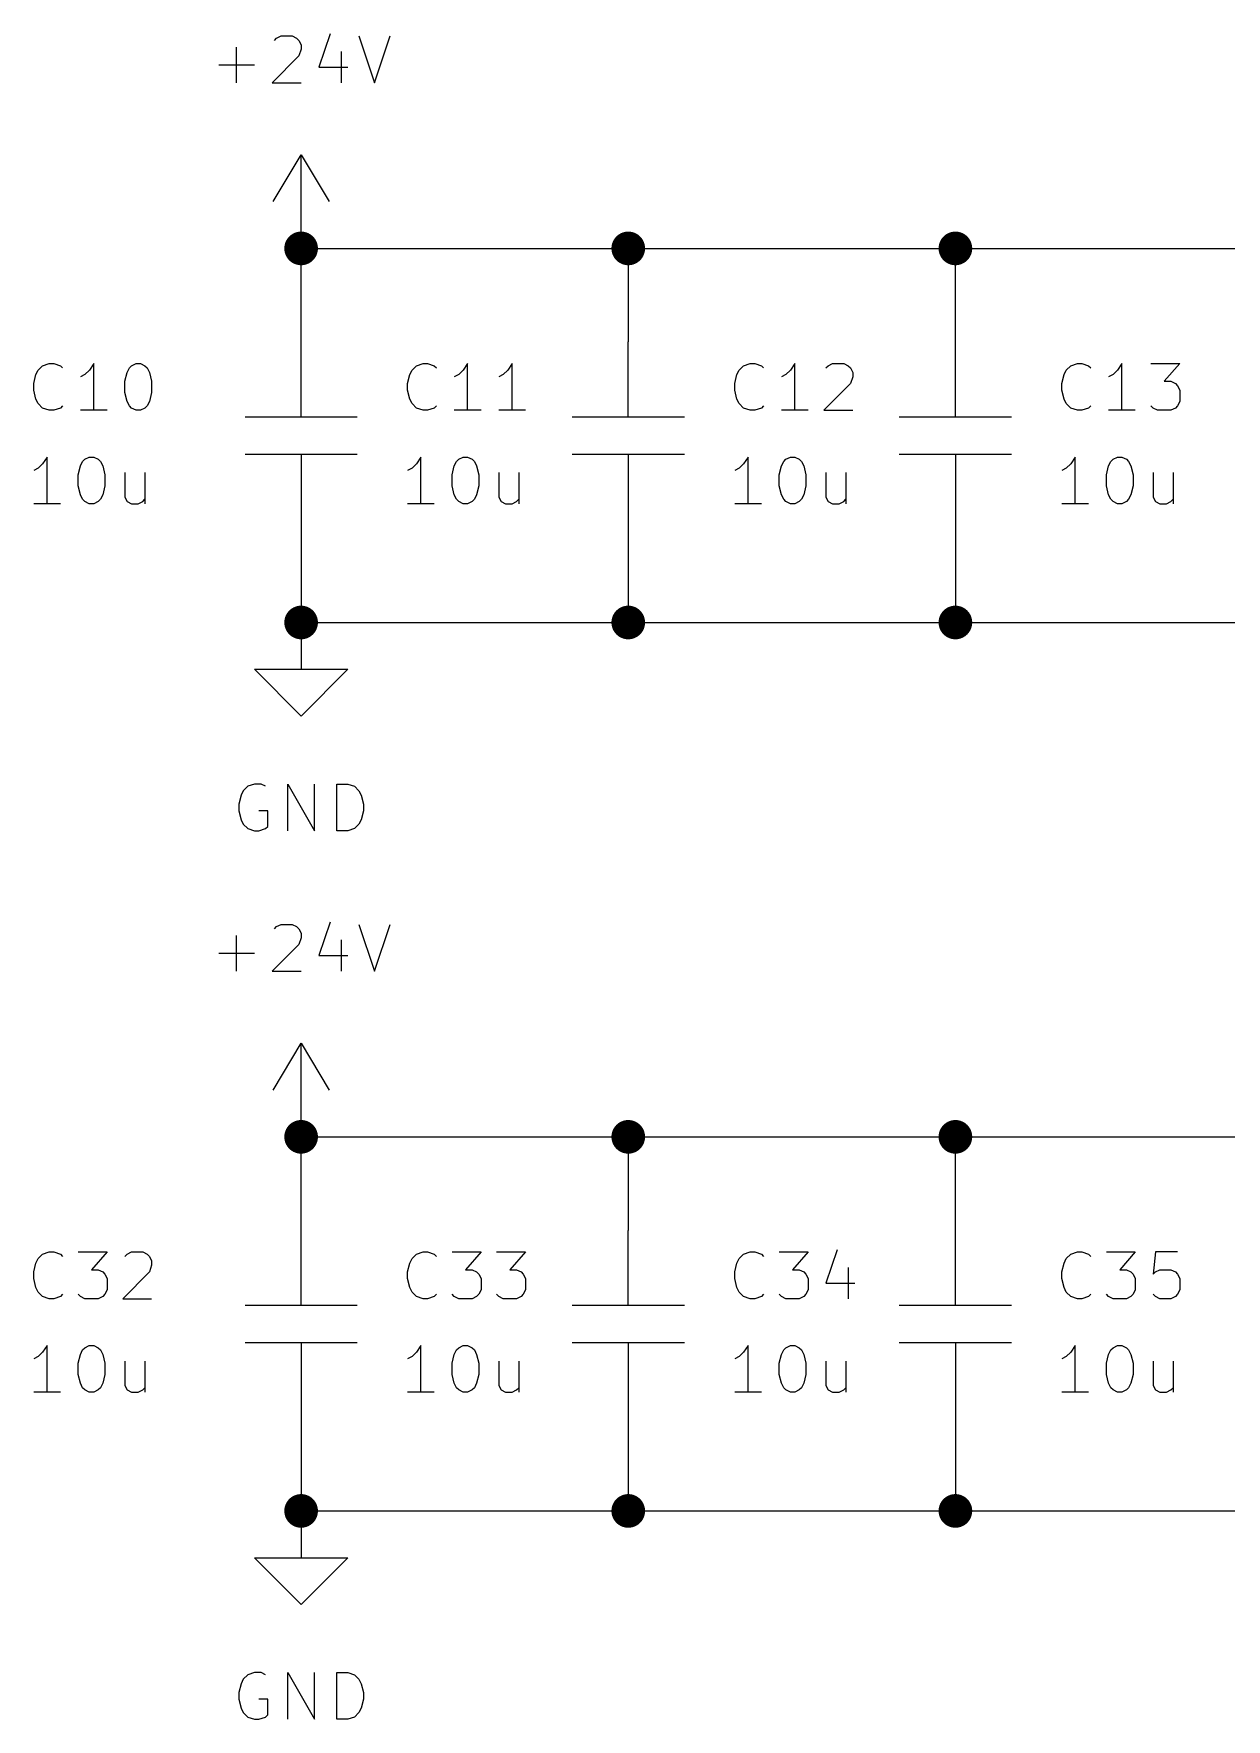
# Model space of a CAD drawing. Extents: x 0.3 to 11.5, y -8.2 to -0.2.
# Drawn here: x 5.914 to 7.19, y -4.073 to -2.27 of the extents above; entities that cross this region are included whole.
import ezdxf

# ---------------------------------------------------------------- set-up
doc = ezdxf.new("R2010")
doc.units = 0
doc.header["$MEASUREMENT"] = 0
doc.layers.add('BLACK', color=7, linetype='CONTINUOUS')

msp = doc.modelspace()

# ---------------------------------------------------------------- linework, layer by layer
at = {"layer": 'BLACK', "linetype": 'CONTINUOUS'}
for p, q in [((6.23095, -2.27043), (6.21905, -2.30614)), ((6.13095, -2.3228), (6.13095, -2.28471)), ((6.17143, -2.27757), (6.17381, -2.27519)), ((6.17381, -2.27519), (6.17857, -2.2728)), ((6.17857, -2.2728), (6.19048, -2.2728)), ((6.19048, -2.2728), (6.19524, -2.27519)), ((6.19524, -2.27519), (6.19762, -2.27757)), ((6.19762, -2.27757), (6.2, -2.28233)), ((6.2, -2.28709), (6.19762, -2.29423)), ((6.2, -2.28233), (6.2, -2.28709)), ((6.2619, -2.2728), (6.27857, -2.3228)), ((6.27857, -2.3228), (6.29524, -2.2728)), ((6.1119, -2.30376), (6.15, -2.30376)), ((6.19762, -2.29423), (6.16905, -2.3228)), ((6.21905, -2.30614), (6.25, -2.30614)), ((6.24285, -2.28947), (6.24285, -2.3228)), ((6.16905, -2.3228), (6.2, -2.3228)), ((6.17, -2.45), (6.2, -2.4)), ((6.2, -2.5), (6.2, -2.4)), ((6.2, -2.4), (6.23, -2.45)), ((6.2, -2.6), (6.2, -2.5)), ((6.2, -2.5), (6.55, -2.5)), ((6.55, -2.5), (6.55, -2.6)), ((6.55, -2.5), (6.9, -2.5)), ((6.9, -2.6), (6.9, -2.5)), ((6.9, -2.5), (7.25, -2.5)), ((6.2, -2.68), (6.2, -2.6)), ((6.55, -2.68), (6.55, -2.6)), ((6.9, -2.68), (6.9, -2.6)), ((5.91628, -2.63496), (5.91866, -2.6302)), ((5.91866, -2.6302), (5.92343, -2.62543)), ((5.92343, -2.62543), (5.93057, -2.62305)), ((5.93057, -2.62305), (5.93533, -2.62305)), ((5.93533, -2.62305), (5.94247, -2.62543)), ((5.94247, -2.62543), (5.94485, -2.62781)), ((5.97343, -2.6302), (5.96866, -2.63496)), ((5.97819, -2.62305), (5.97343, -2.6302)), ((5.97819, -2.67305), (5.97819, -2.62305)), ((6.0139, -2.63257), (6.01628, -2.62781)), ((6.01628, -2.62781), (6.01866, -2.62543)), ((6.01866, -2.62543), (6.02342, -2.62305)), ((6.02342, -2.62305), (6.02819, -2.62305)), ((6.02819, -2.62305), (6.03294, -2.62543)), ((6.03294, -2.62543), (6.03533, -2.62781)), ((6.03533, -2.62781), (6.03771, -2.63257)), ((6.31628, -2.63496), (6.31866, -2.6302)), ((6.31866, -2.6302), (6.32343, -2.62543)), ((6.32343, -2.62543), (6.33057, -2.62305)), ((6.33057, -2.62305), (6.33533, -2.62305)), ((6.33533, -2.62305), (6.34247, -2.62543)), ((6.34247, -2.62543), (6.34485, -2.62781)), ((6.37343, -2.6302), (6.36866, -2.63496)), ((6.37819, -2.62305), (6.37343, -2.6302)), ((6.37819, -2.67305), (6.37819, -2.62305)), ((6.42104, -2.6302), (6.41628, -2.63496)), ((6.4258, -2.62305), (6.42104, -2.6302)), ((6.4258, -2.67305), (6.4258, -2.62305)), ((6.66628, -2.63496), (6.66866, -2.6302)), ((6.66866, -2.6302), (6.67343, -2.62543)), ((6.67343, -2.62543), (6.68057, -2.62305)), ((6.68057, -2.62305), (6.68533, -2.62305)), ((6.68533, -2.62305), (6.69247, -2.62543)), ((6.69247, -2.62543), (6.69485, -2.62781)), ((6.72343, -2.6302), (6.71866, -2.63496)), ((6.72819, -2.62305), (6.72343, -2.6302)), ((6.72819, -2.67305), (6.72819, -2.62305)), ((6.76152, -2.62781), (6.7639, -2.62543)), ((6.7639, -2.62543), (6.76866, -2.62305)), ((6.76866, -2.62305), (6.78057, -2.62305)), ((6.78057, -2.62305), (6.78533, -2.62543)), ((6.78533, -2.62543), (6.78771, -2.62781)), ((6.78771, -2.62781), (6.79009, -2.63257)), ((7.01628, -2.63496), (7.01866, -2.6302)), ((7.01866, -2.6302), (7.02343, -2.62543)), ((7.02343, -2.62543), (7.03057, -2.62305)), ((7.03057, -2.62305), (7.03533, -2.62305)), ((7.03533, -2.62305), (7.04247, -2.62543)), ((7.04247, -2.62543), (7.04485, -2.62781)), ((7.07343, -2.6302), (7.06866, -2.63496)), ((7.07819, -2.62305), (7.07343, -2.6302)), ((7.07819, -2.67305), (7.07819, -2.62305)), ((7.10914, -2.62305), (7.14009, -2.62305)), ((7.14009, -2.62305), (7.12342, -2.6421)), ((5.9139, -2.64448), (5.91628, -2.63496)), ((5.9139, -2.65162), (5.9139, -2.64448)), ((5.96866, -2.63496), (5.9639, -2.63734)), ((6.01152, -2.6421), (6.0139, -2.63257)), ((6.01152, -2.654), (6.01152, -2.6421)), ((6.03771, -2.63257), (6.04009, -2.6421)), ((6.04009, -2.6421), (6.04009, -2.654)), ((6.3139, -2.64448), (6.31628, -2.63496)), ((6.3139, -2.65162), (6.3139, -2.64448)), ((6.36866, -2.63496), (6.3639, -2.63734)), ((6.41628, -2.63496), (6.41152, -2.63734)), ((6.6639, -2.64448), (6.66628, -2.63496)), ((6.6639, -2.65162), (6.6639, -2.64448)), ((6.71866, -2.63496), (6.7139, -2.63734)), ((6.78771, -2.64448), (6.75914, -2.67305)), ((6.79009, -2.63734), (6.78771, -2.64448)), ((6.79009, -2.63257), (6.79009, -2.63734)), ((7.0139, -2.64448), (7.01628, -2.63496)), ((7.0139, -2.65162), (7.0139, -2.64448)), ((7.06866, -2.63496), (7.0639, -2.63734)), ((7.12342, -2.6421), (7.13057, -2.6421)), ((7.13057, -2.6421), (7.13533, -2.64448)), ((7.13533, -2.64448), (7.13771, -2.64686)), ((7.13771, -2.64686), (7.14009, -2.65162)), ((5.91628, -2.66115), (5.9139, -2.65162)), ((5.91866, -2.66591), (5.91628, -2.66115)), ((5.92343, -2.67067), (5.91866, -2.66591)), ((6.0139, -2.66353), (6.01152, -2.654)), ((6.01628, -2.66829), (6.0139, -2.66353)), ((6.03771, -2.66353), (6.03533, -2.66829)), ((6.04009, -2.654), (6.03771, -2.66353)), ((6.31628, -2.66115), (6.3139, -2.65162)), ((6.31866, -2.66591), (6.31628, -2.66115)), ((6.32343, -2.67067), (6.31866, -2.66591)), ((6.66628, -2.66115), (6.6639, -2.65162)), ((6.66866, -2.66591), (6.66628, -2.66115)), ((6.67343, -2.67067), (6.66866, -2.66591)), ((7.01628, -2.66115), (7.0139, -2.65162)), ((7.01866, -2.66591), (7.01628, -2.66115)), ((7.02343, -2.67067), (7.01866, -2.66591)), ((7.14009, -2.66353), (7.13771, -2.66829)), ((7.14009, -2.65162), (7.14009, -2.66353)), ((5.93057, -2.67305), (5.92343, -2.67067)), ((5.93533, -2.67305), (5.93057, -2.67305)), ((5.94247, -2.67067), (5.93533, -2.67305)), ((5.94485, -2.66829), (5.94247, -2.67067)), ((5.99247, -2.67305), (5.9639, -2.67305)), ((6.01866, -2.67067), (6.01628, -2.66829)), ((6.02342, -2.67305), (6.01866, -2.67067)), ((6.02819, -2.67305), (6.02342, -2.67305)), ((6.03294, -2.67067), (6.02819, -2.67305)), ((6.03533, -2.66829), (6.03294, -2.67067)), ((6.14, -2.68), (6.26, -2.68)), ((6.33057, -2.67305), (6.32343, -2.67067)), ((6.33533, -2.67305), (6.33057, -2.67305)), ((6.34247, -2.67067), (6.33533, -2.67305)), ((6.34485, -2.66829), (6.34247, -2.67067)), ((6.39247, -2.67305), (6.3639, -2.67305)), ((6.44009, -2.67305), (6.41152, -2.67305)), ((6.49, -2.68), (6.61, -2.68)), ((6.68057, -2.67305), (6.67343, -2.67067)), ((6.68533, -2.67305), (6.68057, -2.67305)), ((6.69247, -2.67067), (6.68533, -2.67305)), ((6.69485, -2.66829), (6.69247, -2.67067)), ((6.74247, -2.67305), (6.7139, -2.67305)), ((6.75914, -2.67305), (6.79009, -2.67305)), ((6.84, -2.68), (6.96, -2.68)), ((7.03057, -2.67305), (7.02343, -2.67067)), ((7.03533, -2.67305), (7.03057, -2.67305)), ((7.04247, -2.67067), (7.03533, -2.67305)), ((7.04485, -2.66829), (7.04247, -2.67067)), ((7.09247, -2.67305), (7.0639, -2.67305)), ((7.11152, -2.67067), (7.10914, -2.66829)), ((7.11628, -2.67305), (7.11152, -2.67067)), ((7.13057, -2.67305), (7.11628, -2.67305)), ((7.13533, -2.67067), (7.13057, -2.67305)), ((7.13771, -2.66829), (7.13533, -2.67067)), ((6.14, -2.72), (6.26, -2.72)), ((6.2, -2.72), (6.2, -2.8)), ((6.49, -2.72), (6.61, -2.72)), ((6.55, -2.72), (6.55, -2.8)), ((6.84, -2.72), (6.96, -2.72)), ((6.9, -2.72), (6.9, -2.8)), ((5.91866, -2.73496), (5.9139, -2.73734)), ((5.92343, -2.7302), (5.91866, -2.73496)), ((5.92819, -2.72305), (5.92343, -2.7302)), ((5.92819, -2.77305), (5.92819, -2.72305)), ((5.96152, -2.7421), (5.9639, -2.73257)), ((5.9639, -2.73257), (5.96628, -2.72781)), ((5.96628, -2.72781), (5.96866, -2.72543)), ((5.96866, -2.72543), (5.97342, -2.72305)), ((5.97342, -2.72305), (5.97819, -2.72305)), ((5.97819, -2.72305), (5.98294, -2.72543)), ((5.98294, -2.72543), (5.98533, -2.72781)), ((5.98533, -2.72781), (5.98771, -2.73257)), ((5.98771, -2.73257), (5.99009, -2.7421)), ((6.31866, -2.73496), (6.3139, -2.73734)), ((6.32343, -2.7302), (6.31866, -2.73496)), ((6.32819, -2.72305), (6.32343, -2.7302)), ((6.32819, -2.77305), (6.32819, -2.72305)), ((6.36152, -2.7421), (6.3639, -2.73257)), ((6.3639, -2.73257), (6.36628, -2.72781)), ((6.36628, -2.72781), (6.36866, -2.72543)), ((6.36866, -2.72543), (6.37342, -2.72305)), ((6.37342, -2.72305), (6.37819, -2.72305)), ((6.37819, -2.72305), (6.38294, -2.72543)), ((6.38294, -2.72543), (6.38533, -2.72781)), ((6.38533, -2.72781), (6.38771, -2.73257)), ((6.38771, -2.73257), (6.39009, -2.7421)), ((6.66866, -2.73496), (6.6639, -2.73734)), ((6.67343, -2.7302), (6.66866, -2.73496)), ((6.67819, -2.72305), (6.67343, -2.7302)), ((6.67819, -2.77305), (6.67819, -2.72305)), ((6.71152, -2.7421), (6.7139, -2.73257)), ((6.7139, -2.73257), (6.71628, -2.72781)), ((6.71628, -2.72781), (6.71866, -2.72543)), ((6.71866, -2.72543), (6.72342, -2.72305)), ((6.72342, -2.72305), (6.72819, -2.72305)), ((6.72819, -2.72305), (6.73294, -2.72543)), ((6.73294, -2.72543), (6.73533, -2.72781)), ((6.73533, -2.72781), (6.73771, -2.73257)), ((6.73771, -2.73257), (6.74009, -2.7421)), ((7.01866, -2.73496), (7.0139, -2.73734)), ((7.02343, -2.7302), (7.01866, -2.73496)), ((7.02819, -2.72305), (7.02343, -2.7302)), ((7.02819, -2.77305), (7.02819, -2.72305)), ((7.06152, -2.7421), (7.0639, -2.73257)), ((7.0639, -2.73257), (7.06628, -2.72781)), ((7.06628, -2.72781), (7.06866, -2.72543)), ((7.06866, -2.72543), (7.07342, -2.72305)), ((7.07342, -2.72305), (7.07819, -2.72305)), ((7.07819, -2.72305), (7.08294, -2.72543)), ((7.08294, -2.72543), (7.08533, -2.72781)), ((7.08533, -2.72781), (7.08771, -2.73257)), ((7.08771, -2.73257), (7.09009, -2.7421)), ((5.96152, -2.754), (5.96152, -2.7421)), ((5.9639, -2.76353), (5.96152, -2.754)), ((5.99009, -2.754), (5.98771, -2.76353)), ((5.99009, -2.7421), (5.99009, -2.754)), ((6.01152, -2.73972), (6.01152, -2.76591)), ((6.03294, -2.73972), (6.03294, -2.77305)), ((6.36152, -2.754), (6.36152, -2.7421)), ((6.3639, -2.76353), (6.36152, -2.754)), ((6.39009, -2.754), (6.38771, -2.76353)), ((6.39009, -2.7421), (6.39009, -2.754)), ((6.41152, -2.73972), (6.41152, -2.76591)), ((6.43294, -2.73972), (6.43294, -2.77305)), ((6.71152, -2.754), (6.71152, -2.7421)), ((6.7139, -2.76353), (6.71152, -2.754)), ((6.74009, -2.754), (6.73771, -2.76353)), ((6.74009, -2.7421), (6.74009, -2.754)), ((6.76152, -2.73972), (6.76152, -2.76591)), ((6.78294, -2.73972), (6.78294, -2.77305)), ((7.06152, -2.754), (7.06152, -2.7421)), ((7.0639, -2.76353), (7.06152, -2.754)), ((7.09009, -2.754), (7.08771, -2.76353)), ((7.09009, -2.7421), (7.09009, -2.754)), ((7.11152, -2.73972), (7.11152, -2.76591)), ((7.13294, -2.73972), (7.13294, -2.77305)), ((5.94247, -2.77305), (5.9139, -2.77305)), ((5.96628, -2.76829), (5.9639, -2.76353)), ((5.96866, -2.77067), (5.96628, -2.76829)), ((5.97342, -2.77305), (5.96866, -2.77067)), ((5.97819, -2.77305), (5.97342, -2.77305)), ((5.98294, -2.77067), (5.97819, -2.77305)), ((5.98533, -2.76829), (5.98294, -2.77067)), ((5.98771, -2.76353), (5.98533, -2.76829)), ((6.01152, -2.76591), (6.0139, -2.77067)), ((6.0139, -2.77067), (6.01866, -2.77305)), ((6.01866, -2.77305), (6.0258, -2.77305)), ((6.0258, -2.77305), (6.03056, -2.77067)), ((6.03056, -2.77067), (6.03294, -2.76829)), ((6.34247, -2.77305), (6.3139, -2.77305)), ((6.36628, -2.76829), (6.3639, -2.76353)), ((6.36866, -2.77067), (6.36628, -2.76829)), ((6.37342, -2.77305), (6.36866, -2.77067)), ((6.37819, -2.77305), (6.37342, -2.77305)), ((6.38294, -2.77067), (6.37819, -2.77305)), ((6.38533, -2.76829), (6.38294, -2.77067)), ((6.38771, -2.76353), (6.38533, -2.76829)), ((6.41152, -2.76591), (6.4139, -2.77067)), ((6.4139, -2.77067), (6.41866, -2.77305)), ((6.41866, -2.77305), (6.4258, -2.77305)), ((6.4258, -2.77305), (6.43056, -2.77067)), ((6.43056, -2.77067), (6.43294, -2.76829)), ((6.69247, -2.77305), (6.6639, -2.77305)), ((6.71628, -2.76829), (6.7139, -2.76353)), ((6.71866, -2.77067), (6.71628, -2.76829)), ((6.72342, -2.77305), (6.71866, -2.77067)), ((6.72819, -2.77305), (6.72342, -2.77305)), ((6.73294, -2.77067), (6.72819, -2.77305)), ((6.73533, -2.76829), (6.73294, -2.77067)), ((6.73771, -2.76353), (6.73533, -2.76829)), ((6.76152, -2.76591), (6.7639, -2.77067)), ((6.7639, -2.77067), (6.76866, -2.77305)), ((6.76866, -2.77305), (6.7758, -2.77305)), ((6.7758, -2.77305), (6.78056, -2.77067)), ((6.78056, -2.77067), (6.78294, -2.76829)), ((7.04247, -2.77305), (7.0139, -2.77305)), ((7.06628, -2.76829), (7.0639, -2.76353)), ((7.06866, -2.77067), (7.06628, -2.76829)), ((7.07342, -2.77305), (7.06866, -2.77067)), ((7.07819, -2.77305), (7.07342, -2.77305)), ((7.08294, -2.77067), (7.07819, -2.77305)), ((7.08533, -2.76829), (7.08294, -2.77067)), ((7.08771, -2.76353), (7.08533, -2.76829)), ((7.11152, -2.76591), (7.1139, -2.77067)), ((7.1139, -2.77067), (7.11866, -2.77305)), ((7.11866, -2.77305), (7.1258, -2.77305)), ((7.1258, -2.77305), (7.13056, -2.77067)), ((7.13056, -2.77067), (7.13294, -2.76829)), ((6.2, -2.8), (6.2, -2.9)), ((6.55, -2.8), (6.55, -2.9)), ((6.9, -2.8), (6.9, -2.9)), ((6.2, -2.9), (6.2, -2.95)), ((6.2, -2.9), (6.55, -2.9)), ((6.55, -2.9), (6.9, -2.9)), ((6.9, -2.9), (7.25, -2.9)), ((6.2, -3), (6.15, -2.95)), ((6.15, -2.95), (6.2, -2.95)), ((6.2, -2.95), (6.25, -2.95)), ((6.25, -2.95), (6.2, -3)), ((6.13809, -3.07995), (6.13571, -3.08471)), ((6.14286, -3.07519), (6.13809, -3.07995)), ((6.15, -3.0728), (6.14286, -3.07519)), ((6.15714, -3.0728), (6.15, -3.0728)), ((6.16191, -3.07519), (6.15714, -3.0728)), ((6.18571, -3.1228), (6.18571, -3.0728)), ((6.18571, -3.0728), (6.21428, -3.1228)), ((6.21428, -3.1228), (6.21428, -3.0728)), ((6.23809, -3.1228), (6.23809, -3.0728)), ((6.23809, -3.0728), (6.25, -3.0728)), ((6.25, -3.0728), (6.25714, -3.07519)), ((6.25714, -3.07519), (6.26191, -3.07995)), ((6.26191, -3.07995), (6.26429, -3.08471)), ((6.13571, -3.08471), (6.13333, -3.09423)), ((6.13333, -3.09423), (6.13333, -3.10137)), ((6.26429, -3.08471), (6.26667, -3.09423)), ((6.26667, -3.09423), (6.26667, -3.10137)), ((6.13333, -3.10137), (6.13571, -3.1109)), ((6.13571, -3.1109), (6.13809, -3.11566)), ((6.13809, -3.11566), (6.14286, -3.12043)), ((6.16428, -3.10137), (6.15476, -3.10137)), ((6.16191, -3.12043), (6.16428, -3.11804)), ((6.16428, -3.11804), (6.16428, -3.10137)), ((6.26191, -3.11566), (6.25714, -3.12043)), ((6.26429, -3.1109), (6.26191, -3.11566)), ((6.26667, -3.10137), (6.26429, -3.1109)), ((6.14286, -3.12043), (6.15, -3.1228)), ((6.15, -3.1228), (6.15476, -3.1228)), ((6.15476, -3.1228), (6.16191, -3.12043)), ((6.25, -3.1228), (6.23809, -3.1228)), ((6.25714, -3.12043), (6.25, -3.1228)), ((6.17143, -3.22757), (6.17381, -3.22519)), ((6.17381, -3.22519), (6.17857, -3.2228)), ((6.17857, -3.2228), (6.19048, -3.2228)), ((6.19048, -3.2228), (6.19524, -3.22519)), ((6.19524, -3.22519), (6.19762, -3.22757)), ((6.23095, -3.22043), (6.21905, -3.25614)), ((6.2619, -3.2228), (6.27857, -3.2728)), ((6.27857, -3.2728), (6.29524, -3.2228)), ((6.13095, -3.2728), (6.13095, -3.23471)), ((6.19762, -3.24423), (6.16905, -3.2728)), ((6.19762, -3.22757), (6.2, -3.23233)), ((6.2, -3.23709), (6.19762, -3.24423)), ((6.2, -3.23233), (6.2, -3.23709)), ((6.24285, -3.23947), (6.24285, -3.2728)), ((6.1119, -3.25376), (6.15, -3.25376)), ((6.21905, -3.25614), (6.25, -3.25614)), ((6.16905, -3.2728), (6.2, -3.2728)), ((6.17, -3.4), (6.2, -3.35)), ((6.2, -3.45), (6.2, -3.35)), ((6.2, -3.35), (6.23, -3.4)), ((6.2, -3.45), (6.55, -3.45)), ((6.2, -3.55), (6.2, -3.45)), ((6.55, -3.45), (6.9, -3.45)), ((6.55, -3.45), (6.55, -3.55)), ((6.9, -3.55), (6.9, -3.45)), ((6.9, -3.45), (7.25, -3.45)), ((6.2, -3.63), (6.2, -3.55)), ((6.55, -3.63), (6.55, -3.55)), ((6.9, -3.63), (6.9, -3.55)), ((5.9139, -3.59448), (5.91628, -3.58496)), ((5.91628, -3.58496), (5.91866, -3.5802)), ((5.91866, -3.5802), (5.92343, -3.57543)), ((5.92343, -3.57543), (5.93057, -3.57305)), ((5.93057, -3.57305), (5.93533, -3.57305)), ((5.93533, -3.57305), (5.94247, -3.57543)), ((5.94247, -3.57543), (5.94485, -3.57781)), ((5.96152, -3.57305), (5.99247, -3.57305)), ((5.99247, -3.57305), (5.9758, -3.5921)), ((6.01152, -3.57781), (6.0139, -3.57543)), ((6.0139, -3.57543), (6.01866, -3.57305)), ((6.01866, -3.57305), (6.03057, -3.57305)), ((6.03057, -3.57305), (6.03533, -3.57543)), ((6.03533, -3.57543), (6.03771, -3.57781)), ((6.03771, -3.57781), (6.04009, -3.58257)), ((6.04009, -3.58257), (6.04009, -3.58734)), ((6.3139, -3.59448), (6.31628, -3.58496)), ((6.31628, -3.58496), (6.31866, -3.5802)), ((6.31866, -3.5802), (6.32343, -3.57543)), ((6.32343, -3.57543), (6.33057, -3.57305)), ((6.33057, -3.57305), (6.33533, -3.57305)), ((6.33533, -3.57305), (6.34247, -3.57543)), ((6.34247, -3.57543), (6.34485, -3.57781)), ((6.36152, -3.57305), (6.39247, -3.57305)), ((6.39247, -3.57305), (6.3758, -3.5921)), ((6.40914, -3.57305), (6.44009, -3.57305)), ((6.44009, -3.57305), (6.42342, -3.5921)), ((6.6639, -3.59448), (6.66628, -3.58496)), ((6.66628, -3.58496), (6.66866, -3.5802)), ((6.66866, -3.5802), (6.67343, -3.57543)), ((6.67343, -3.57543), (6.68057, -3.57305)), ((6.68057, -3.57305), (6.68533, -3.57305)), ((6.68533, -3.57305), (6.69247, -3.57543)), ((6.69247, -3.57543), (6.69485, -3.57781)), ((6.71152, -3.57305), (6.74247, -3.57305)), ((6.74247, -3.57305), (6.7258, -3.5921)), ((6.77342, -3.57067), (6.76152, -3.60639)), ((7.0139, -3.59448), (7.01628, -3.58496)), ((7.01628, -3.58496), (7.01866, -3.5802)), ((7.01866, -3.5802), (7.02343, -3.57543)), ((7.02343, -3.57543), (7.03057, -3.57305)), ((7.03057, -3.57305), (7.03533, -3.57305)), ((7.03533, -3.57305), (7.04247, -3.57543)), ((7.04247, -3.57543), (7.04485, -3.57781)), ((7.06152, -3.57305), (7.09247, -3.57305)), ((7.09247, -3.57305), (7.0758, -3.5921)), ((7.1139, -3.57305), (7.11152, -3.59686)), ((7.13771, -3.57305), (7.1139, -3.57305)), ((5.9139, -3.60162), (5.9139, -3.59448)), ((5.91628, -3.61115), (5.9139, -3.60162)), ((5.9758, -3.5921), (5.98295, -3.5921)), ((5.98295, -3.5921), (5.98771, -3.59448)), ((5.98771, -3.59448), (5.99009, -3.59686)), ((5.99009, -3.59686), (5.99247, -3.60162)), ((5.99247, -3.60162), (5.99247, -3.61353)), ((6.03771, -3.59448), (6.00914, -3.62305)), ((6.04009, -3.58734), (6.03771, -3.59448)), ((6.3139, -3.60162), (6.3139, -3.59448)), ((6.31628, -3.61115), (6.3139, -3.60162)), ((6.3758, -3.5921), (6.38295, -3.5921)), ((6.38295, -3.5921), (6.38771, -3.59448)), ((6.38771, -3.59448), (6.39009, -3.59686)), ((6.39009, -3.59686), (6.39247, -3.60162)), ((6.39247, -3.60162), (6.39247, -3.61353)), ((6.42342, -3.5921), (6.43057, -3.5921)), ((6.43057, -3.5921), (6.43533, -3.59448)), ((6.43533, -3.59448), (6.43771, -3.59686)), ((6.43771, -3.59686), (6.44009, -3.60162)), ((6.44009, -3.60162), (6.44009, -3.61353)), ((6.6639, -3.60162), (6.6639, -3.59448)), ((6.66628, -3.61115), (6.6639, -3.60162)), ((6.7258, -3.5921), (6.73295, -3.5921)), ((6.73295, -3.5921), (6.73771, -3.59448)), ((6.73771, -3.59448), (6.74009, -3.59686)), ((6.74009, -3.59686), (6.74247, -3.60162)), ((6.74247, -3.60162), (6.74247, -3.61353)), ((6.78533, -3.58972), (6.78533, -3.62305)), ((7.0139, -3.60162), (7.0139, -3.59448)), ((7.01628, -3.61115), (7.0139, -3.60162)), ((7.0758, -3.5921), (7.08295, -3.5921)), ((7.08295, -3.5921), (7.08771, -3.59448)), ((7.08771, -3.59448), (7.09009, -3.59686)), ((7.09009, -3.59686), (7.09247, -3.60162)), ((7.09247, -3.60162), (7.09247, -3.61353)), ((7.11152, -3.59686), (7.1139, -3.59448)), ((7.1139, -3.59448), (7.11866, -3.5921)), ((7.11866, -3.5921), (7.13057, -3.5921)), ((7.13057, -3.5921), (7.13533, -3.59448)), ((7.13533, -3.59448), (7.13771, -3.59686)), ((7.13771, -3.59686), (7.14009, -3.60162)), ((7.14009, -3.60162), (7.14009, -3.61353)), ((5.91866, -3.61591), (5.91628, -3.61115)), ((5.92343, -3.62067), (5.91866, -3.61591)), ((5.93057, -3.62305), (5.92343, -3.62067)), ((5.94247, -3.62067), (5.93533, -3.62305)), ((5.94485, -3.61829), (5.94247, -3.62067)), ((5.9639, -3.62067), (5.96152, -3.61829)), ((5.96866, -3.62305), (5.9639, -3.62067)), ((5.98771, -3.62067), (5.98295, -3.62305)), ((5.99009, -3.61829), (5.98771, -3.62067)), ((5.99247, -3.61353), (5.99009, -3.61829)), ((6.31866, -3.61591), (6.31628, -3.61115)), ((6.32343, -3.62067), (6.31866, -3.61591)), ((6.33057, -3.62305), (6.32343, -3.62067)), ((6.34247, -3.62067), (6.33533, -3.62305)), ((6.34485, -3.61829), (6.34247, -3.62067)), ((6.3639, -3.62067), (6.36152, -3.61829)), ((6.36866, -3.62305), (6.3639, -3.62067)), ((6.38771, -3.62067), (6.38295, -3.62305)), ((6.39009, -3.61829), (6.38771, -3.62067)), ((6.39247, -3.61353), (6.39009, -3.61829)), ((6.41152, -3.62067), (6.40914, -3.61829)), ((6.41628, -3.62305), (6.41152, -3.62067)), ((6.43533, -3.62067), (6.43057, -3.62305)), ((6.43771, -3.61829), (6.43533, -3.62067)), ((6.44009, -3.61353), (6.43771, -3.61829)), ((6.66866, -3.61591), (6.66628, -3.61115)), ((6.67343, -3.62067), (6.66866, -3.61591)), ((6.68057, -3.62305), (6.67343, -3.62067)), ((6.69247, -3.62067), (6.68533, -3.62305)), ((6.69485, -3.61829), (6.69247, -3.62067)), ((6.7139, -3.62067), (6.71152, -3.61829)), ((6.71866, -3.62305), (6.7139, -3.62067)), ((6.73771, -3.62067), (6.73295, -3.62305)), ((6.74009, -3.61829), (6.73771, -3.62067)), ((6.74247, -3.61353), (6.74009, -3.61829)), ((6.76152, -3.60639), (6.79247, -3.60639)), ((7.01866, -3.61591), (7.01628, -3.61115)), ((7.02343, -3.62067), (7.01866, -3.61591)), ((7.03057, -3.62305), (7.02343, -3.62067)), ((7.04247, -3.62067), (7.03533, -3.62305)), ((7.04485, -3.61829), (7.04247, -3.62067)), ((7.0639, -3.62067), (7.06152, -3.61829)), ((7.06866, -3.62305), (7.0639, -3.62067)), ((7.08771, -3.62067), (7.08295, -3.62305)), ((7.09009, -3.61829), (7.08771, -3.62067)), ((7.09247, -3.61353), (7.09009, -3.61829)), ((7.1139, -3.62067), (7.11152, -3.61829)), ((7.11866, -3.62305), (7.1139, -3.62067)), ((7.13533, -3.62067), (7.13057, -3.62305)), ((7.13771, -3.61829), (7.13533, -3.62067)), ((7.14009, -3.61353), (7.13771, -3.61829)), ((5.93533, -3.62305), (5.93057, -3.62305)), ((5.98295, -3.62305), (5.96866, -3.62305)), ((6.00914, -3.62305), (6.04009, -3.62305)), ((6.14, -3.63), (6.26, -3.63)), ((6.33533, -3.62305), (6.33057, -3.62305)), ((6.38295, -3.62305), (6.36866, -3.62305)), ((6.43057, -3.62305), (6.41628, -3.62305)), ((6.49, -3.63), (6.61, -3.63)), ((6.68533, -3.62305), (6.68057, -3.62305)), ((6.73295, -3.62305), (6.71866, -3.62305)), ((6.84, -3.63), (6.96, -3.63)), ((7.03533, -3.62305), (7.03057, -3.62305)), ((7.08295, -3.62305), (7.06866, -3.62305)), ((7.13057, -3.62305), (7.11866, -3.62305)), ((5.92819, -3.67305), (5.92343, -3.6802)), ((5.92819, -3.72305), (5.92819, -3.67305)), ((5.96628, -3.67781), (5.96866, -3.67543)), ((5.96866, -3.67543), (5.97342, -3.67305)), ((5.97342, -3.67305), (5.97819, -3.67305)), ((5.97819, -3.67305), (5.98294, -3.67543)), ((5.98294, -3.67543), (5.98533, -3.67781)), ((6.14, -3.67), (6.26, -3.67)), ((6.2, -3.67), (6.2, -3.75)), ((6.32819, -3.67305), (6.32343, -3.6802)), ((6.32819, -3.72305), (6.32819, -3.67305)), ((6.36628, -3.67781), (6.36866, -3.67543)), ((6.36866, -3.67543), (6.37342, -3.67305)), ((6.37342, -3.67305), (6.37819, -3.67305)), ((6.37819, -3.67305), (6.38294, -3.67543)), ((6.38294, -3.67543), (6.38533, -3.67781)), ((6.49, -3.67), (6.61, -3.67)), ((6.55, -3.67), (6.55, -3.75)), ((6.67819, -3.67305), (6.67343, -3.6802)), ((6.67819, -3.72305), (6.67819, -3.67305)), ((6.71628, -3.67781), (6.71866, -3.67543)), ((6.71866, -3.67543), (6.72342, -3.67305)), ((6.72342, -3.67305), (6.72819, -3.67305)), ((6.72819, -3.67305), (6.73294, -3.67543)), ((6.73294, -3.67543), (6.73533, -3.67781)), ((6.84, -3.67), (6.96, -3.67)), ((6.9, -3.67), (6.9, -3.75)), ((7.02819, -3.67305), (7.02343, -3.6802)), ((7.02819, -3.72305), (7.02819, -3.67305)), ((7.06628, -3.67781), (7.06866, -3.67543)), ((7.06866, -3.67543), (7.07342, -3.67305)), ((7.07342, -3.67305), (7.07819, -3.67305)), ((7.07819, -3.67305), (7.08294, -3.67543)), ((7.08294, -3.67543), (7.08533, -3.67781)), ((5.91866, -3.68496), (5.9139, -3.68734)), ((5.92343, -3.6802), (5.91866, -3.68496)), ((5.96152, -3.6921), (5.9639, -3.68257)), ((5.96152, -3.704), (5.96152, -3.6921)), ((5.9639, -3.68257), (5.96628, -3.67781)), ((5.98533, -3.67781), (5.98771, -3.68257)), ((5.98771, -3.68257), (5.99009, -3.6921)), ((5.99009, -3.6921), (5.99009, -3.704)), ((6.01152, -3.68972), (6.01152, -3.71591)), ((6.03294, -3.68972), (6.03294, -3.72305)), ((6.31866, -3.68496), (6.3139, -3.68734)), ((6.32343, -3.6802), (6.31866, -3.68496)), ((6.36152, -3.6921), (6.3639, -3.68257)), ((6.36152, -3.704), (6.36152, -3.6921)), ((6.3639, -3.68257), (6.36628, -3.67781)), ((6.38533, -3.67781), (6.38771, -3.68257)), ((6.38771, -3.68257), (6.39009, -3.6921)), ((6.39009, -3.6921), (6.39009, -3.704)), ((6.41152, -3.68972), (6.41152, -3.71591)), ((6.43294, -3.68972), (6.43294, -3.72305)), ((6.66866, -3.68496), (6.6639, -3.68734)), ((6.67343, -3.6802), (6.66866, -3.68496)), ((6.71152, -3.6921), (6.7139, -3.68257)), ((6.71152, -3.704), (6.71152, -3.6921)), ((6.7139, -3.68257), (6.71628, -3.67781)), ((6.73533, -3.67781), (6.73771, -3.68257)), ((6.73771, -3.68257), (6.74009, -3.6921)), ((6.74009, -3.6921), (6.74009, -3.704)), ((6.76152, -3.68972), (6.76152, -3.71591)), ((6.78294, -3.68972), (6.78294, -3.72305)), ((7.01866, -3.68496), (7.0139, -3.68734)), ((7.02343, -3.6802), (7.01866, -3.68496)), ((7.06152, -3.6921), (7.0639, -3.68257)), ((7.06152, -3.704), (7.06152, -3.6921)), ((7.0639, -3.68257), (7.06628, -3.67781)), ((7.08533, -3.67781), (7.08771, -3.68257)), ((7.08771, -3.68257), (7.09009, -3.6921)), ((7.09009, -3.6921), (7.09009, -3.704)), ((7.11152, -3.68972), (7.11152, -3.71591)), ((7.13294, -3.68972), (7.13294, -3.72305)), ((5.9639, -3.71353), (5.96152, -3.704)), ((5.99009, -3.704), (5.98771, -3.71353)), ((6.3639, -3.71353), (6.36152, -3.704)), ((6.39009, -3.704), (6.38771, -3.71353)), ((6.7139, -3.71353), (6.71152, -3.704)), ((6.74009, -3.704), (6.73771, -3.71353)), ((7.0639, -3.71353), (7.06152, -3.704)), ((7.09009, -3.704), (7.08771, -3.71353)), ((5.94247, -3.72305), (5.9139, -3.72305)), ((5.96628, -3.71829), (5.9639, -3.71353)), ((5.96866, -3.72067), (5.96628, -3.71829)), ((5.97342, -3.72305), (5.96866, -3.72067)), ((5.97819, -3.72305), (5.97342, -3.72305)), ((5.98294, -3.72067), (5.97819, -3.72305)), ((5.98533, -3.71829), (5.98294, -3.72067)), ((5.98771, -3.71353), (5.98533, -3.71829)), ((6.01152, -3.71591), (6.0139, -3.72067)), ((6.0139, -3.72067), (6.01866, -3.72305)), ((6.01866, -3.72305), (6.0258, -3.72305)), ((6.0258, -3.72305), (6.03056, -3.72067)), ((6.03056, -3.72067), (6.03294, -3.71829)), ((6.34247, -3.72305), (6.3139, -3.72305)), ((6.36628, -3.71829), (6.3639, -3.71353)), ((6.36866, -3.72067), (6.36628, -3.71829)), ((6.37342, -3.72305), (6.36866, -3.72067)), ((6.37819, -3.72305), (6.37342, -3.72305)), ((6.38294, -3.72067), (6.37819, -3.72305)), ((6.38533, -3.71829), (6.38294, -3.72067)), ((6.38771, -3.71353), (6.38533, -3.71829)), ((6.41152, -3.71591), (6.4139, -3.72067)), ((6.4139, -3.72067), (6.41866, -3.72305)), ((6.41866, -3.72305), (6.4258, -3.72305)), ((6.4258, -3.72305), (6.43056, -3.72067)), ((6.43056, -3.72067), (6.43294, -3.71829)), ((6.69247, -3.72305), (6.6639, -3.72305)), ((6.71628, -3.71829), (6.7139, -3.71353)), ((6.71866, -3.72067), (6.71628, -3.71829)), ((6.72342, -3.72305), (6.71866, -3.72067)), ((6.72819, -3.72305), (6.72342, -3.72305)), ((6.73294, -3.72067), (6.72819, -3.72305)), ((6.73533, -3.71829), (6.73294, -3.72067)), ((6.73771, -3.71353), (6.73533, -3.71829)), ((6.76152, -3.71591), (6.7639, -3.72067)), ((6.7639, -3.72067), (6.76866, -3.72305)), ((6.76866, -3.72305), (6.7758, -3.72305)), ((6.7758, -3.72305), (6.78056, -3.72067)), ((6.78056, -3.72067), (6.78294, -3.71829)), ((7.04247, -3.72305), (7.0139, -3.72305)), ((7.06628, -3.71829), (7.0639, -3.71353)), ((7.06866, -3.72067), (7.06628, -3.71829)), ((7.07342, -3.72305), (7.06866, -3.72067)), ((7.07819, -3.72305), (7.07342, -3.72305)), ((7.08294, -3.72067), (7.07819, -3.72305)), ((7.08533, -3.71829), (7.08294, -3.72067)), ((7.08771, -3.71353), (7.08533, -3.71829)), ((7.11152, -3.71591), (7.1139, -3.72067)), ((7.1139, -3.72067), (7.11866, -3.72305)), ((7.11866, -3.72305), (7.1258, -3.72305)), ((7.1258, -3.72305), (7.13056, -3.72067)), ((7.13056, -3.72067), (7.13294, -3.71829)), ((6.2, -3.75), (6.2, -3.85)), ((6.55, -3.75), (6.55, -3.85)), ((6.9, -3.75), (6.9, -3.85)), ((6.2, -3.85), (6.2, -3.9)), ((6.2, -3.85), (6.55, -3.85)), ((6.55, -3.85), (6.9, -3.85)), ((6.9, -3.85), (7.25, -3.85)), ((6.2, -3.95), (6.15, -3.9)), ((6.15, -3.9), (6.2, -3.9)), ((6.2, -3.9), (6.25, -3.9)), ((6.25, -3.9), (6.2, -3.95)), ((6.13571, -4.03471), (6.13333, -4.04423)), ((6.13809, -4.02995), (6.13571, -4.03471)), ((6.14286, -4.02519), (6.13809, -4.02995)), ((6.15, -4.0228), (6.14286, -4.02519)), ((6.15714, -4.0228), (6.15, -4.0228)), ((6.16191, -4.02519), (6.15714, -4.0228)), ((6.18571, -4.0728), (6.18571, -4.0228)), ((6.18571, -4.0228), (6.21428, -4.0728)), ((6.21428, -4.0728), (6.21428, -4.0228)), ((6.23809, -4.0728), (6.23809, -4.0228)), ((6.23809, -4.0228), (6.25, -4.0228)), ((6.25, -4.0228), (6.25714, -4.02519)), ((6.25714, -4.02519), (6.26191, -4.02995)), ((6.26191, -4.02995), (6.26429, -4.03471)), ((6.26429, -4.03471), (6.26667, -4.04423)), ((6.13333, -4.04423), (6.13333, -4.05137)), ((6.13333, -4.05137), (6.13571, -4.0609)), ((6.16428, -4.05137), (6.15476, -4.05137)), ((6.16428, -4.06804), (6.16428, -4.05137)), ((6.26667, -4.05137), (6.26429, -4.0609)), ((6.26667, -4.04423), (6.26667, -4.05137)), ((6.13571, -4.0609), (6.13809, -4.06566)), ((6.13809, -4.06566), (6.14286, -4.07043)), ((6.14286, -4.07043), (6.15, -4.0728)), ((6.15, -4.0728), (6.15476, -4.0728)), ((6.15476, -4.0728), (6.16191, -4.07043)), ((6.16191, -4.07043), (6.16428, -4.06804)), ((6.25, -4.0728), (6.23809, -4.0728)), ((6.25714, -4.07043), (6.25, -4.0728)), ((6.26191, -4.06566), (6.25714, -4.07043)), ((6.26429, -4.0609), (6.26191, -4.06566))]:
    msp.add_line(p, q, dxfattribs=at)
at = {"layer": 'BLACK', "const_width": 0.018}
for points in [[(6.191, -2.5, 1), (6.209, -2.5, 1)], [(6.541, -2.5, 1), (6.559, -2.5, 1)], [(6.891, -2.5, 1), (6.909, -2.5, 1)], [(6.191, -2.9, 1), (6.209, -2.9, 1)], [(6.541, -2.9, 1), (6.559, -2.9, 1)], [(6.891, -2.9, 1), (6.909, -2.9, 1)], [(6.191, -3.45, 1), (6.209, -3.45, 1)], [(6.541, -3.45, 1), (6.559, -3.45, 1)], [(6.891, -3.45, 1), (6.909, -3.45, 1)], [(6.191, -3.85, 1), (6.209, -3.85, 1)], [(6.541, -3.85, 1), (6.559, -3.85, 1)], [(6.891, -3.85, 1), (6.909, -3.85, 1)]]:
    msp.add_lwpolyline(points, format="xyb", close=True, dxfattribs=at)

doc.saveas('drawing.dxf')
